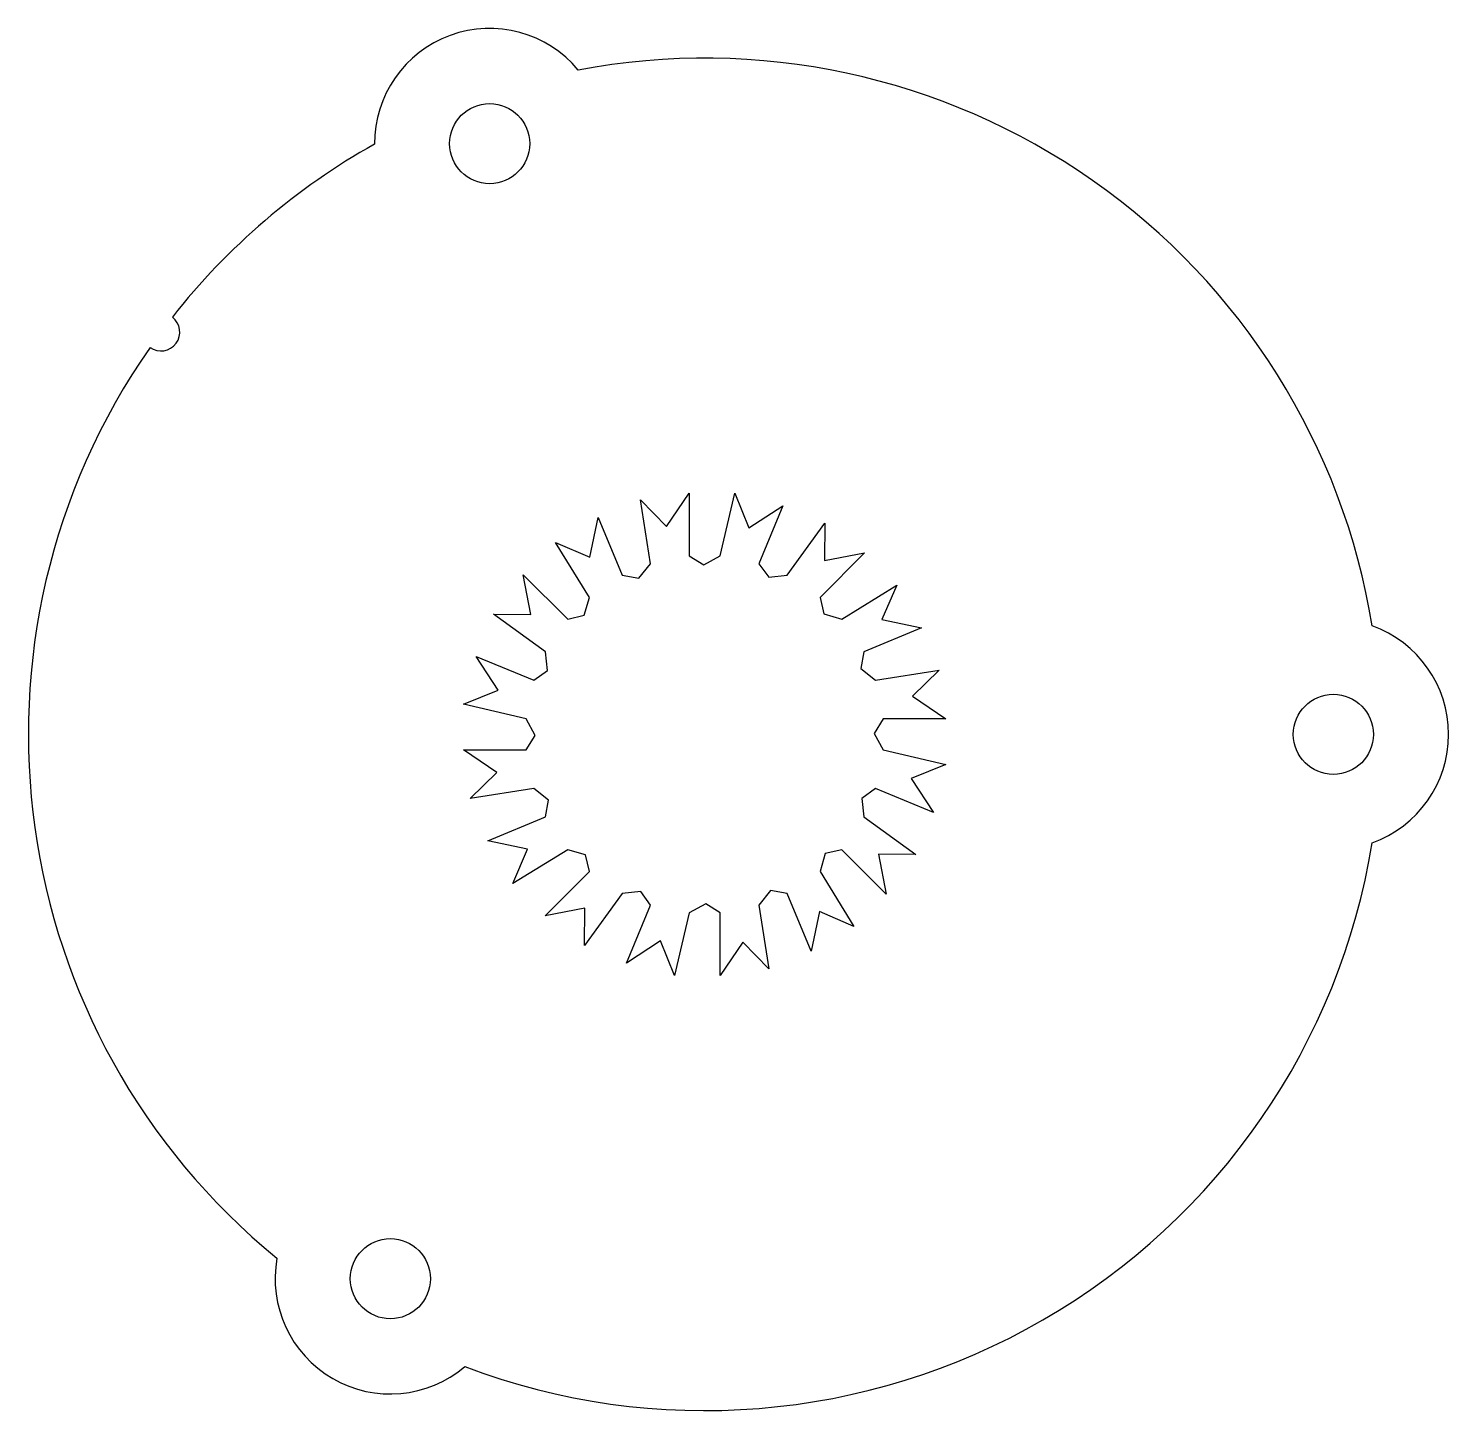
# Model space of a CAD drawing. Header units: millimetres. Extents: x -54 to 59, y -54 to 56.
import ezdxf

# ---------------------------------------------------------------- set-up
doc = ezdxf.new("R2010")
doc.units = ezdxf.units.MM

msp = doc.modelspace()

# ---------------------------------------------------------------- linework, layer by layer
for p, q in [((-5.13, 18.72), (-3.05, 16.59)), ((-4.32, 13.63), (-5.13, 18.72)), ((-3.05, 16.59), (-1.23, 19.26)), ((-1.23, 19.26), (-1.23, 14.25)), ((1.23, 14.25), (2.42, 19.26)), ((2.42, 19.26), (3.53, 16.49)), ((3.53, 16.49), (6.23, 18.26)), ((6.23, 18.26), (4.32, 13.63)), ((-9.17, 14.15), (-8.51, 17.32)), ((-8.51, 17.32), (-6.59, 12.7)), ((6.59, 12.7), (9.6, 16.86)), ((9.6, 16.86), (9.57, 13.89)), ((-11.91, 15.33), (-9.17, 14.15)), ((-9.21, 10.94), (-11.91, 15.33)), ((-5.26, 12.48), (-4.32, 13.63)), ((-1.23, 14.25), (-0.08, 13.54)), ((-0.08, 13.54), (1.23, 14.25)), ((4.32, 13.63), (5.11, 12.54)), ((12.75, 14.49), (9.21, 10.94)), ((9.57, 13.89), (12.75, 14.49)), ((-14.49, 12.75), (-10.94, 9.21)), ((-13.89, 9.57), (-14.49, 12.75)), ((-6.59, 12.7), (-5.26, 12.48)), ((5.11, 12.54), (6.59, 12.7)), ((10.94, 9.21), (15.33, 11.91)), ((15.33, 11.91), (14.15, 9.17)), ((-9.63, 9.52), (-9.21, 10.94)), ((9.21, 10.94), (9.52, 9.63)), ((-12.7, 6.59), (-16.86, 9.6)), ((-16.86, 9.6), (-13.89, 9.57)), ((-10.94, 9.21), (-9.63, 9.52)), ((9.52, 9.63), (10.94, 9.21)), ((14.15, 9.17), (17.32, 8.51)), ((17.32, 8.51), (12.7, 6.59)), ((-18.26, 6.23), (-13.63, 4.32)), ((-16.49, 3.53), (-18.26, 6.23)), ((-12.54, 5.11), (-12.7, 6.59)), ((12.7, 6.59), (12.48, 5.26)), ((-13.63, 4.32), (-12.54, 5.11)), ((12.48, 5.26), (13.63, 4.32)), ((13.63, 4.32), (18.72, 5.13)), ((18.72, 5.13), (16.59, 3.05)), ((-19.26, 2.42), (-16.49, 3.53)), ((-14.25, 1.23), (-19.26, 2.42)), ((16.59, 3.05), (19.26, 1.23)), ((-13.54, -0.08), (-14.25, 1.23)), ((14.25, 1.23), (13.54, 0.08)), ((19.26, 1.23), (14.25, 1.23)), ((13.54, 0.08), (14.25, -1.23)), ((-14.25, -1.23), (-13.54, -0.08)), ((-19.26, -1.23), (-14.25, -1.23)), ((-16.59, -3.05), (-19.26, -1.23)), ((14.25, -1.23), (19.26, -2.42)), ((-18.72, -5.13), (-16.59, -3.05)), ((19.26, -2.42), (16.49, -3.53)), ((-13.63, -4.32), (-18.72, -5.13)), ((-12.48, -5.26), (-13.63, -4.32)), ((13.63, -4.32), (12.54, -5.11)), ((18.26, -6.23), (13.63, -4.32)), ((16.49, -3.53), (18.26, -6.23)), ((-12.7, -6.59), (-12.48, -5.26)), ((12.54, -5.11), (12.7, -6.59)), ((-17.32, -8.51), (-12.7, -6.59)), ((12.7, -6.59), (16.86, -9.6)), ((-14.15, -9.17), (-17.32, -8.51)), ((-15.33, -11.91), (-14.15, -9.17)), ((-10.94, -9.21), (-15.33, -11.91)), ((-9.52, -9.63), (-10.94, -9.21)), ((-9.21, -10.94), (-9.52, -9.63)), ((9.63, -9.52), (9.21, -10.94)), ((10.94, -9.21), (9.63, -9.52)), ((14.49, -12.75), (10.94, -9.21)), ((13.89, -9.57), (14.49, -12.75)), ((16.86, -9.6), (13.89, -9.57)), ((-12.75, -14.49), (-9.21, -10.94)), ((9.21, -10.94), (11.91, -15.33)), ((-6.59, -12.7), (-9.6, -16.86)), ((-5.11, -12.54), (-6.59, -12.7)), ((-4.32, -13.63), (-5.11, -12.54)), ((0.08, -13.54), (-1.23, -14.25)), ((1.23, -14.25), (0.08, -13.54)), ((5.26, -12.48), (4.32, -13.63)), ((6.59, -12.7), (5.26, -12.48)), ((8.51, -17.32), (6.59, -12.7)), ((-9.57, -13.89), (-12.75, -14.49)), ((-9.6, -16.86), (-9.57, -13.89)), ((-6.23, -18.26), (-4.32, -13.63)), ((-1.23, -14.25), (-2.42, -19.26)), ((1.23, -19.26), (1.23, -14.25)), ((4.32, -13.63), (5.13, -18.72)), ((9.17, -14.15), (8.51, -17.32)), ((11.91, -15.33), (9.17, -14.15)), ((-3.53, -16.49), (-6.23, -18.26)), ((-2.42, -19.26), (-3.53, -16.49)), ((3.05, -16.59), (1.23, -19.26)), ((5.13, -18.72), (3.05, -16.59))]:
    msp.add_line(p, q)
for centre in [(-17.17, 47.17), (50.2, 0), (-25.1, -43.47)]:
    msp.add_circle(centre, 3.2)
for centre, radius, start, end in [((-17.17, 47.17), 9.2, 39.6968, 180.3032), ((0, 0), 54, 9.2302, 100.7698), ((0, 0), 54, 119.2302, 141.9084), ((-43.41, 32.12), 1.5, 234.2958, 412.7042), ((0, 0), 54, 145.0916, 230.7698), ((50.2, 0), 9.2, -70.3032, 70.3032), ((0, 0), 54, 249.2302, 350.7698), ((-25.1, -43.47), 9.2, 169.6968, 310.3032)]:
    msp.add_arc(centre, radius, start, end)

doc.saveas('drawing.dxf')
